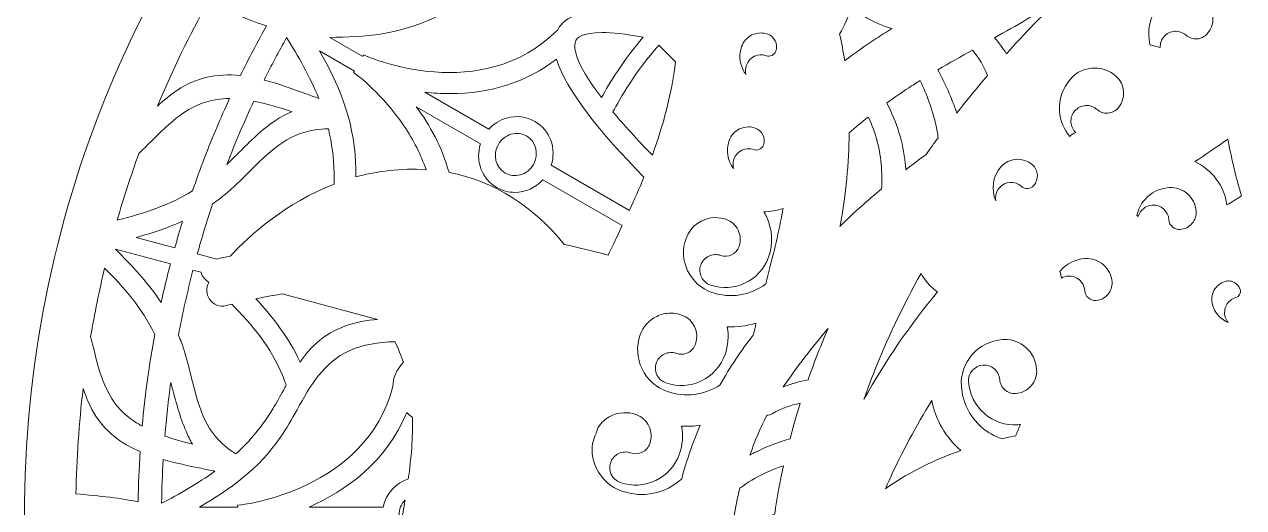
# Model space of a CAD drawing. Header units: millimetres. Extents: x 19 to 1318, y -340 to -7.
# Drawn here: x 1027.2 to 1182.9, y -196.4 to -134.7 of the extents above; entities that cross this region are included whole.
import ezdxf

# ---------------------------------------------------------------- set-up
doc = ezdxf.new("R2010")
doc.units = ezdxf.units.MM
doc.header["$MEASUREMENT"] = 0
doc.layers.add('Layer 1', color=7, linetype='Continuous')

msp = doc.modelspace()

# ---------------------------------------------------------------- linework, layer by layer
at = {"layer": 'Layer 1', "lineweight": 0}
for points, knots in [([(1299.03, -114.94), (1298.65, -114.82), (1298.27, -114.71), (1297.9, -114.6), (1298.4, -114.18), (1298.88, -113.72), (1299.32, -113.23), (1303.83, -108.23), (1303.83, -100.93), (1303.45, -98.53), (1301.95, -89.14), (1297.19, -81.71), (1289.31, -76.44), (1281.82, -71.45), (1273.01, -69.49), (1266.93, -68.71), (1260.98, -67.96), (1253.1, -67.22), (1244.71, -68.08), (1245.27, -66.35), (1246.21, -64.66), (1247.12, -63.01), (1247.7, -61.96), (1248.31, -60.86), (1248.84, -59.73), (1250.38, -56.41), (1251.39, -52.96), (1251.84, -49.47), (1252.86, -41.58), (1250.69, -34.34), (1245.88, -29.59), (1241.45, -25.22), (1234.81, -22.91), (1228.55, -23.59), (1225.95, -23.87), (1219.47, -25.59), (1215.44, -35.51), (1215.44, -35.51), (1214.94, -36.76), (1214.94, -36.76), (1214.94, -36.76), (1214.87, -37.01), (1214.87, -37.01), (1211.16, -33.66), (1206.98, -31.31), (1202.75, -30.22), (1197.54, -28.87), (1183.69, -25.28), (1174.92, -37.03), (1172.57, -40.17), (1171.67, -45.29), (1172.87, -48.7), (1173.58, -50.72), (1174.94, -52.1), (1176.79, -52.68), (1176.79, -52.68), (1177.44, -52.86), (1177.44, -52.86), (1177.44, -52.86), (1179.79, -53.49), (1179.79, -53.49), (1179.79, -53.49), (1179.25, -50.71), (1179.25, -50.71), (1178.94, -49.12), (1179.47, -47.44), (1180.74, -45.99), (1182.31, -44.18), (1184.67, -43.12), (1186.91, -43.22), (1191.01, -43.4), (1195, -46.51), (1197.07, -51.14), (1197.99, -53.2), (1198.61, -55.59), (1198.94, -58.43), (1189.26, -56.38), (1179.29, -55.35), (1169.31, -55.35), (1131.35, -55.35), (1095.66, -70.13), (1068.81, -96.98), (1041.97, -123.82), (1027.19, -159.51), (1027.19, -197.48), (1027.19, -235.44), (1041.97, -271.13), (1068.81, -297.98), (1075.92, -305.08), (1084.2, -311.87), (1092.15, -317.09), (1095.3, -321.64), (1100.14, -325.41), (1105.77, -327.71), (1110.1, -329.48), (1114.72, -330.47), (1119.49, -330.65), (1135.4, -336.59), (1152.16, -339.61), (1169.31, -339.61), (1185.81, -339.61), (1201.98, -336.81), (1217.36, -331.3), (1221.08, -330.75), (1225.06, -329.66), (1228.57, -328.23), (1232, -326.83), (1235.05, -324.79), (1237.65, -322.16), (1249.42, -315.69), (1260.24, -307.55), (1269.81, -297.98), (1296.66, -271.13), (1311.44, -235.44), (1311.44, -197.48), (1311.44, -181.71), (1308.9, -166.26), (1303.88, -151.54), (1303.85, -151.42), (1303.82, -151.3), (1303.79, -151.18), (1306.19, -151.53), (1308.54, -151.08), (1310.48, -149.89), (1313.89, -147.8), (1316.27, -143.84), (1316.84, -139.32), (1317.88, -131.02), (1315.64, -120.05), (1299.03, -114.94)], [0, 0, 0, 0, 1, 1, 1, 2, 2, 2, 3, 3, 3, 4, 4, 4, 5, 5, 5, 6, 6, 6, 7, 7, 7, 8, 8, 8, 9, 9, 9, 10, 10, 10, 11, 11, 11, 12, 12, 12, 13, 13, 13, 14, 14, 14, 15, 15, 15, 16, 16, 16, 17, 17, 17, 18, 18, 18, 19, 19, 19, 20, 20, 20, 21, 21, 21, 22, 22, 22, 23, 23, 23, 24, 24, 24, 25, 25, 25, 26, 26, 26, 27, 27, 27, 28, 28, 28, 29, 29, 29, 30, 30, 30, 31, 31, 31, 32, 32, 32, 33, 33, 33, 34, 34, 34, 35, 35, 35, 36, 36, 36, 37, 37, 37, 38, 38, 38, 39, 39, 39, 40, 40, 40, 41, 41, 41, 42, 42, 42, 43, 43, 43, 43]), ([(1091.3, -128.58), (1091.3, -128.58), (1090.74, -129.2), (1090.74, -129.2), (1090.07, -129.94), (1090.05, -131.03), (1090.68, -131.8), (1091.31, -132.58), (1092.39, -132.77), (1093.24, -132.26), (1093.24, -132.26), (1097.18, -129.93), (1097.18, -129.93), (1098.98, -130.77), (1100.75, -131.9), (1102.49, -133.04), (1098.64, -132.76), (1096.34, -133.5), (1095.31, -135.34), (1085.65, -145.12), (1071.13, -138.83), (1070.98, -138.76), (1070.98, -138.76), (1070.52, -138.55), (1070.52, -138.55), (1070.52, -138.55), (1070.43, -138.77), (1070.43, -138.77), (1070.43, -138.77), (1066.19, -136.32), (1066.19, -136.32), (1070.58, -136.34), (1075.17, -135.91), (1079.6, -133.78), (1080.84, -133.19), (1082.04, -132.48), (1083.19, -131.8), (1085.83, -130.23), (1088.35, -128.74), (1091.3, -128.58)], [0, 0, 0, 0, 1, 1, 1, 2, 2, 2, 3, 3, 3, 4, 4, 4, 5, 5, 5, 6, 6, 6, 7, 7, 7, 8, 8, 8, 9, 9, 9, 10, 10, 10, 11, 11, 11, 12, 12, 12, 13, 13, 13, 13]), ([(1178.29, -135.87), (1177.95, -136.25), (1177.48, -136.48), (1176.97, -136.52), (1176.46, -136.55), (1175.96, -136.38), (1175.58, -136.05), (1175.18, -135.69), (1174.66, -135.52), (1174.13, -135.55), (1173.6, -135.59), (1173.11, -135.83), (1172.76, -136.23), (1172.42, -136.61), (1172.25, -137.1), (1172.27, -137.61), (1171.84, -137.49), (1171.4, -137.38), (1170.97, -137.26), (1170.54, -135.52), (1170.93, -133.61), (1172.2, -132.16), (1173.02, -131.23), (1174.16, -130.76), (1175.3, -130.76), (1176.27, -130.76), (1177.24, -131.09), (1178.02, -131.78), (1179.22, -132.83), (1179.34, -134.67), (1178.29, -135.87)], [0, 0, 0, 0, 1, 1, 1, 2, 2, 2, 3, 3, 3, 4, 4, 4, 5, 5, 5, 6, 6, 6, 7, 7, 7, 8, 8, 8, 9, 9, 9, 10, 10, 10, 10]), ([(1050.66, -131.75), (1053.4, -133.05), (1056.15, -134.25), (1058.12, -134.85), (1056.96, -136.92), (1055.84, -139.05), (1054.78, -141.2), (1051.75, -140.88), (1049.11, -141.49), (1046.74, -143.06), (1045.82, -143.67), (1044.98, -144.37), (1044.18, -145.1), (1046.09, -140.54), (1048.25, -136.08), (1050.66, -131.75)], [0, 0, 0, 0, 1, 1, 1, 2, 2, 2, 3, 3, 3, 4, 4, 4, 5, 5, 5, 5]), ([(1135.99, -136.48), (1134.63, -137.37), (1133.29, -138.31), (1131.97, -139.3), (1131.79, -138.14), (1131.58, -137.02), (1131.32, -135.92), (1131.96, -134.8), (1132.49, -133.6), (1132.9, -132.35), (1133.45, -132.89), (1134.06, -133.37), (1134.72, -133.78), (1135.74, -134.41), (1136.85, -134.89), (1138, -135.2), (1137.29, -135.64), (1136.62, -136.06), (1135.99, -136.48)], [0, 0, 0, 0, 1, 1, 1, 2, 2, 2, 3, 3, 3, 4, 4, 4, 5, 5, 5, 6, 6, 6, 6]), ([(1156.15, -134.62), (1154.95, -135.86), (1153.77, -137.13), (1152.62, -138.42), (1152.17, -137.69), (1151.67, -137.01), (1151.12, -136.37), (1153.86, -134.84), (1156.64, -133.25), (1159.32, -131.49), (1158.24, -132.51), (1157.18, -133.55), (1156.15, -134.62)], [0, 0, 0, 0, 1, 1, 1, 2, 2, 2, 3, 3, 3, 4, 4, 4, 4]), ([(1064.78, -144.11), (1064.23, -143.92), (1063.67, -143.72), (1063.13, -143.52), (1061.38, -142.89), (1059.59, -142.23), (1057.81, -141.77), (1058.73, -139.93), (1059.7, -138.11), (1060.68, -136.36), (1062.12, -138.64), (1063.65, -141.27), (1064.78, -144.11)], [0, 0, 0, 0, 1, 1, 1, 2, 2, 2, 3, 3, 3, 4, 4, 4, 4]), ([(1106.24, -136.31), (1103.73, -139.18), (1101.93, -142.14), (1100.9, -144.01), (1097.3, -139.31), (1097.3, -137.44), (1097.63, -136.73), (1097.78, -136.42), (1098.41, -135.7), (1101.01, -135.7), (1102.25, -135.7), (1103.94, -135.86), (1106.24, -136.31)], [0, 0, 0, 0, 1, 1, 1, 2, 2, 2, 3, 3, 3, 4, 4, 4, 4]), ([(1119.41, -139.88), (1119.27, -140.27), (1119.26, -140.68), (1119.36, -141.07), (1119.21, -140.86), (1119.07, -140.64), (1118.96, -140.4), (1118.52, -139.49), (1118.46, -138.46), (1118.8, -137.51), (1119.03, -136.85), (1119.5, -136.32), (1120.13, -136.02), (1120.49, -135.84), (1120.88, -135.76), (1121.27, -135.76), (1121.56, -135.76), (1121.85, -135.8), (1122.14, -135.9), (1123.02, -136.21), (1123.49, -137.19), (1123.18, -138.07), (1123.09, -138.31), (1122.92, -138.51), (1122.69, -138.62), (1122.46, -138.73), (1122.2, -138.74), (1121.96, -138.66), (1120.92, -138.29), (1119.77, -138.84), (1119.41, -139.88)], [0, 0, 0, 0, 1, 1, 1, 2, 2, 2, 3, 3, 3, 4, 4, 4, 5, 5, 5, 6, 6, 6, 7, 7, 7, 8, 8, 8, 9, 9, 9, 10, 10, 10, 10]), ([(1069.63, -141.1), (1069.66, -141.12), (1072.9, -143.54), (1075.66, -147.62), (1076.91, -149.47), (1077.85, -151.34), (1078.49, -153.22), (1075.27, -153.01), (1072.27, -153.4), (1069.54, -154.15), (1069.53, -153.52), (1069.52, -152.89), (1069.49, -152.25), (1069.24, -146.66), (1067.21, -142.1), (1064.87, -138.03), (1064.87, -138.03), (1069.36, -140.62), (1069.36, -140.62), (1069.36, -140.62), (1069.23, -140.8), (1069.23, -140.8), (1069.23, -140.8), (1069.63, -141.1), (1069.63, -141.1)], [0, 0, 0, 0, 1, 1, 1, 2, 2, 2, 3, 3, 3, 4, 4, 4, 5, 5, 5, 6, 6, 6, 7, 7, 7, 8, 8, 8, 8]), ([(1110.36, -139.46), (1109.87, -143.6), (1108.76, -147.63), (1107.4, -151.37), (1105.45, -149.36), (1103.76, -147.51), (1102.37, -145.84), (1103.24, -144.18), (1105.26, -140.64), (1108.24, -137.33), (1108.24, -137.33), (1110.36, -139.46), (1110.36, -139.46)], [0, 0, 0, 0, 1, 1, 1, 2, 2, 2, 3, 3, 3, 4, 4, 4, 4]), ([(1143.86, -140.47), (1145.32, -139.61), (1146.82, -138.77), (1148.3, -137.94), (1149.13, -138.95), (1149.74, -140.03), (1150.21, -141.18), (1148.87, -142.76), (1147.56, -144.37), (1146.29, -146), (1145.64, -144.03), (1144.76, -142.14), (1143.86, -140.47)], [0, 0, 0, 0, 1, 1, 1, 2, 2, 2, 3, 3, 3, 4, 4, 4, 4]), ([(1106.32, -154.17), (1105.72, -155.64), (1105.1, -157.06), (1104.47, -158.42), (1104.47, -158.42), (1094.48, -152.65), (1094.48, -152.65), (1095.17, -150.51), (1094.32, -148.17), (1092.4, -147.06), (1091.31, -146.42), (1090.02, -146.27), (1088.78, -146.63), (1087.9, -146.89), (1087.13, -147.37), (1086.51, -148.05), (1086.51, -148.05), (1078.32, -143.32), (1078.32, -143.32), (1079.4, -143.44), (1080.47, -143.5), (1081.52, -143.5), (1086.8, -143.5), (1091.38, -142.02), (1095.14, -139.1), (1096.32, -143.03), (1100.8, -148.52), (1106.32, -154.17)], [0, 0, 0, 0, 1, 1, 1, 2, 2, 2, 3, 3, 3, 4, 4, 4, 5, 5, 5, 6, 6, 6, 7, 7, 7, 8, 8, 8, 9, 9, 9, 9]), ([(1166.89, -145.35), (1166.55, -145.73), (1166.09, -145.96), (1165.57, -146), (1165.06, -146.03), (1164.57, -145.86), (1164.18, -145.52), (1163.78, -145.17), (1163.27, -145), (1162.73, -145.03), (1162.2, -145.07), (1161.71, -145.31), (1161.36, -145.71), (1161.01, -146.11), (1160.83, -146.63), (1160.87, -147.16), (1160.9, -147.67), (1161.13, -148.13), (1161.5, -148.48), (1161.19, -148.57), (1160.92, -148.75), (1160.71, -148.97), (1159.95, -148.06), (1159.49, -146.94), (1159.41, -145.74), (1159.32, -144.23), (1159.81, -142.77), (1160.81, -141.64), (1161.62, -140.71), (1162.76, -140.24), (1163.91, -140.24), (1164.87, -140.24), (1165.84, -140.57), (1166.62, -141.26), (1167.82, -142.31), (1167.94, -144.15), (1166.89, -145.35)], [0, 0, 0, 0, 1, 1, 1, 2, 2, 2, 3, 3, 3, 4, 4, 4, 5, 5, 5, 6, 6, 6, 7, 7, 7, 8, 8, 8, 9, 9, 9, 10, 10, 10, 11, 11, 11, 12, 12, 12, 12]), ([(1142.37, -151.28), (1141.47, -151.94), (1140.61, -152.58), (1139.78, -153.22), (1139.76, -152.95), (1139.73, -152.69), (1139.71, -152.44), (1139.44, -149.71), (1138.61, -147.12), (1137.35, -144.7), (1138.27, -144.03), (1139.2, -143.38), (1140.15, -142.77), (1140.63, -142.45), (1141.13, -142.14), (1141.62, -141.82), (1142.47, -143.64), (1143.15, -145.52), (1143.61, -147.47), (1143.74, -148.02), (1143.83, -148.58), (1143.91, -149.14), (1143.39, -149.85), (1142.87, -150.56), (1142.37, -151.28)], [0, 0, 0, 0, 1, 1, 1, 2, 2, 2, 3, 3, 3, 4, 4, 4, 5, 5, 5, 6, 6, 6, 7, 7, 7, 8, 8, 8, 8]), ([(1041.82, -151.14), (1042.32, -150.66), (1042.8, -150.18), (1043.28, -149.7), (1045.81, -147.18), (1048.2, -144.8), (1051.8, -144.26), (1052.3, -144.18), (1052.82, -144.14), (1053.39, -144.14), (1053.39, -144.14), (1053.39, -144.14), (1053.39, -144.14), (1052.79, -145.45), (1052.26, -146.64), (1051.79, -147.75), (1050.68, -150.38), (1049.62, -153.13), (1048.66, -155.94), (1045.75, -157.69), (1042.63, -158.78), (1039.05, -159.66), (1039.88, -156.78), (1040.8, -153.94), (1041.82, -151.14)], [0, 0, 0, 0, 1, 1, 1, 2, 2, 2, 3, 3, 3, 4, 4, 4, 5, 5, 5, 6, 6, 6, 7, 7, 7, 8, 8, 8, 8]), ([(1061.38, -145.82), (1060.65, -146.11), (1059.95, -146.48), (1059.27, -146.93), (1057.51, -148.1), (1056.03, -149.59), (1054.59, -151.03), (1054.09, -151.53), (1053.58, -152.05), (1053.06, -152.55), (1054.12, -149.78), (1055.28, -147.07), (1056.5, -144.46), (1058.1, -144.77), (1059.72, -145.26), (1061.38, -145.82)], [0, 0, 0, 0, 1, 1, 1, 2, 2, 2, 3, 3, 3, 4, 4, 4, 5, 5, 5, 5]), ([(1081.43, -153.58), (1080.53, -150.33), (1078.95, -147.49), (1077.25, -145.18), (1077.25, -145.18), (1085.45, -149.91), (1085.45, -149.91), (1084.76, -152.05), (1085.61, -154.4), (1087.53, -155.5), (1088.22, -155.9), (1089.02, -156.12), (1089.82, -156.12), (1091.18, -156.12), (1092.49, -155.52), (1093.42, -154.51), (1093.42, -154.51), (1103.56, -160.36), (1103.56, -160.36), (1103.56, -160.36), (1102.77, -162.02), (1102.77, -162.02), (1102.44, -162.72), (1102.1, -163.42), (1101.77, -164.12), (1099.84, -163.62), (1097.94, -163.16), (1096.12, -162.76), (1092.33, -157.97), (1087.12, -154.64), (1081.43, -153.58)], [0, 0, 0, 0, 1, 1, 1, 2, 2, 2, 3, 3, 3, 4, 4, 4, 5, 5, 5, 6, 6, 6, 7, 7, 7, 8, 8, 8, 9, 9, 9, 10, 10, 10, 10]), ([(1117.77, -153.06), (1117.02, -152.08), (1116.77, -150.76), (1117.2, -149.51), (1117.43, -148.85), (1117.91, -148.32), (1118.54, -148.02), (1118.9, -147.84), (1119.29, -147.76), (1119.68, -147.76), (1119.97, -147.76), (1120.26, -147.81), (1120.55, -147.91), (1120.97, -148.06), (1121.32, -148.36), (1121.52, -148.77), (1121.71, -149.18), (1121.74, -149.64), (1121.59, -150.07), (1121.5, -150.31), (1121.33, -150.51), (1121.1, -150.62), (1120.86, -150.73), (1120.61, -150.74), (1120.36, -150.66), (1119.32, -150.29), (1118.18, -150.84), (1117.82, -151.88), (1117.68, -152.27), (1117.67, -152.68), (1117.77, -153.06)], [0, 0, 0, 0, 1, 1, 1, 2, 2, 2, 3, 3, 3, 4, 4, 4, 5, 5, 5, 6, 6, 6, 7, 7, 7, 8, 8, 8, 9, 9, 9, 10, 10, 10, 10]), ([(1131.37, -160.48), (1131.39, -160.36), (1131.41, -160.26), (1131.43, -160.15), (1132.13, -156.33), (1132.5, -152.43), (1132.54, -148.53), (1133.34, -147.83), (1134.16, -147.16), (1134.99, -146.5), (1135.95, -148.51), (1136.51, -150.69), (1136.67, -152.92), (1136.74, -153.84), (1136.75, -154.76), (1136.68, -155.68), (1135.79, -156.42), (1134.93, -157.15), (1134.11, -157.88), (1133.18, -158.71), (1132.26, -159.58), (1131.37, -160.48)], [0, 0, 0, 0, 1, 1, 1, 2, 2, 2, 3, 3, 3, 4, 4, 4, 5, 5, 5, 6, 6, 6, 7, 7, 7, 7]), ([(1055.81, -153.57), (1058.34, -151.05), (1060.73, -148.66), (1064.33, -148.13), (1064.86, -148.05), (1065.42, -148.01), (1066.02, -148.01), (1066.46, -149.84), (1066.71, -151.67), (1066.76, -153.6), (1066.78, -154.06), (1066.78, -154.55), (1066.77, -155.06), (1060.55, -157.46), (1055.97, -161.6), (1053.48, -164.26), (1052.92, -164.39), (1052.34, -164.51), (1051.76, -164.63), (1051.76, -164.63), (1049.27, -163.97), (1049.27, -163.97), (1049.86, -161.87), (1050.52, -159.73), (1051.23, -157.6), (1051.79, -157.21), (1052.32, -156.8), (1052.83, -156.38), (1053.89, -155.5), (1054.87, -154.52), (1055.81, -153.57)], [0, 0, 0, 0, 1, 1, 1, 2, 2, 2, 3, 3, 3, 4, 4, 4, 5, 5, 5, 6, 6, 6, 7, 7, 7, 8, 8, 8, 9, 9, 9, 10, 10, 10, 10]), ([(1092.2, -152.57), (1091.82, -153.23), (1091.22, -153.7), (1090.5, -153.89), (1089.85, -154.06), (1089.17, -153.98), (1088.6, -153.65), (1087.37, -152.94), (1086.98, -151.3), (1087.73, -149.99), (1088.1, -149.35), (1088.69, -148.89), (1089.37, -148.69), (1090.04, -148.5), (1090.75, -148.58), (1091.33, -148.91), (1092.56, -149.62), (1092.95, -151.26), (1092.2, -152.57)], [0, 0, 0, 0, 1, 1, 1, 2, 2, 2, 3, 3, 3, 4, 4, 4, 5, 5, 5, 6, 6, 6, 6]), ([(1180.8, -157.73), (1180.45, -155.27), (1178.87, -153.2), (1176.69, -152.19), (1178, -151.32), (1179.46, -150.35), (1180.92, -149.31), (1181.36, -151.75), (1181.94, -154.19), (1182.66, -156.57), (1182.01, -156.97), (1181.4, -157.36), (1180.8, -157.73)], [0, 0, 0, 0, 1, 1, 1, 2, 2, 2, 3, 3, 3, 4, 4, 4, 4]), ([(1156.12, -155.25), (1155.72, -155.7), (1155.02, -155.75), (1154.56, -155.35), (1153.73, -154.62), (1152.47, -154.7), (1151.74, -155.53), (1151.39, -155.93), (1151.21, -156.45), (1151.25, -156.98), (1151.25, -157.05), (1151.26, -157.12), (1151.27, -157.19), (1150.65, -155.79), (1150.85, -154.09), (1151.93, -152.86), (1152.96, -151.68), (1154.76, -151.56), (1155.94, -152.6), (1156.32, -152.93), (1156.55, -153.39), (1156.58, -153.89), (1156.61, -154.39), (1156.45, -154.87), (1156.12, -155.25)], [0, 0, 0, 0, 1, 1, 1, 2, 2, 2, 3, 3, 3, 4, 4, 4, 5, 5, 5, 6, 6, 6, 7, 7, 7, 8, 8, 8, 8]), ([(1176.33, -160.11), (1175.95, -160.55), (1175.41, -160.82), (1174.83, -160.86), (1174.47, -160.89), (1174.12, -160.77), (1173.85, -160.53), (1173.57, -160.3), (1173.41, -159.97), (1173.38, -159.61), (1173.31, -158.51), (1172.35, -157.67), (1171.25, -157.75), (1170.39, -157.81), (1169.7, -158.41), (1169.47, -159.19), (1169.41, -159.14), (1169.35, -159.08), (1169.29, -159.03), (1169.45, -158.32), (1169.79, -157.64), (1170.29, -157.07), (1171.09, -156.15), (1172.19, -155.6), (1173.4, -155.51), (1174.26, -155.45), (1175.1, -155.73), (1175.75, -156.3), (1176.41, -156.87), (1176.8, -157.66), (1176.86, -158.52), (1176.9, -159.1), (1176.72, -159.67), (1176.33, -160.11)], [0, 0, 0, 0, 1, 1, 1, 2, 2, 2, 3, 3, 3, 4, 4, 4, 5, 5, 5, 6, 6, 6, 7, 7, 7, 8, 8, 8, 9, 9, 9, 10, 10, 10, 11, 11, 11, 11]), ([(1115.49, -159.34), (1115.92, -159.34), (1116.36, -159.41), (1116.79, -159.56), (1117.49, -159.8), (1118.05, -160.29), (1118.36, -160.95), (1118.68, -161.61), (1118.72, -162.35), (1118.47, -163.04), (1118.13, -164), (1117.08, -164.5), (1116.12, -164.17), (1115.62, -164), (1115.08, -164.03), (1114.6, -164.26), (1114.12, -164.5), (1113.75, -164.9), (1113.58, -165.41), (1113.4, -165.91), (1113.44, -166.46), (1113.67, -166.94), (1113.9, -167.42), (1114.31, -167.78), (1114.82, -167.95), (1117.84, -169), (1121.17, -167.4), (1122.24, -164.39), (1122.85, -162.68), (1122.75, -160.84), (1121.97, -159.22), (1121.87, -159.01), (1121.76, -158.81), (1121.64, -158.62), (1122.48, -158.58), (1123.3, -158.44), (1124.1, -158.17), (1124.06, -158.38), (1124.03, -158.59), (1123.99, -158.79), (1123.47, -161.6), (1122.73, -164.49), (1122.01, -167.27), (1122.01, -167.27), (1121.88, -167.81), (1121.88, -167.81), (1119.89, -169.3), (1117.35, -169.7), (1115.01, -168.9), (1113.64, -168.42), (1112.54, -167.44), (1111.91, -166.14), (1111.29, -164.84), (1111.21, -163.37), (1111.7, -162), (1111.7, -162), (1111.7, -162), (1111.7, -162), (1112.28, -160.37), (1113.84, -159.34), (1115.49, -159.34)], [0, 0, 0, 0, 1, 1, 1, 2, 2, 2, 3, 3, 3, 4, 4, 4, 5, 5, 5, 6, 6, 6, 7, 7, 7, 8, 8, 8, 9, 9, 9, 10, 10, 10, 11, 11, 11, 12, 12, 12, 13, 13, 13, 14, 14, 14, 15, 15, 15, 16, 16, 16, 17, 17, 17, 18, 18, 18, 19, 19, 19, 20, 20, 20, 20]), ([(1046.4, -163.2), (1046.4, -163.2), (1041.45, -161.87), (1041.45, -161.87), (1043.76, -161.25), (1045.67, -160.58), (1047.4, -159.78), (1047.05, -160.93), (1046.71, -162.07), (1046.4, -163.2)], [0, 0, 0, 0, 1, 1, 1, 2, 2, 2, 3, 3, 3, 3]), ([(1045.84, -165.26), (1045.41, -166.91), (1045.01, -168.56), (1044.65, -170.2), (1042.97, -167.64), (1040.91, -165.41), (1038.82, -163.38), (1038.82, -163.38), (1045.84, -165.26), (1045.84, -165.26)], [0, 0, 0, 0, 1, 1, 1, 2, 2, 2, 3, 3, 3, 3]), ([(1165.58, -169.17), (1165.2, -169.61), (1164.67, -169.88), (1164.08, -169.92), (1163.72, -169.95), (1163.38, -169.83), (1163.1, -169.59), (1162.83, -169.36), (1162.66, -169.03), (1162.64, -168.67), (1162.56, -167.57), (1161.6, -166.74), (1160.5, -166.81), (1160.2, -166.83), (1159.92, -166.92), (1159.68, -167.06), (1159.6, -166.78), (1159.53, -166.5), (1159.47, -166.22), (1159.49, -166.19), (1159.51, -166.16), (1159.54, -166.13), (1160.34, -165.21), (1161.44, -164.66), (1162.66, -164.57), (1163.52, -164.52), (1164.35, -164.79), (1165.01, -165.36), (1165.66, -165.93), (1166.06, -166.72), (1166.12, -167.58), (1166.16, -168.16), (1165.97, -168.73), (1165.58, -169.17)], [0, 0, 0, 0, 1, 1, 1, 2, 2, 2, 3, 3, 3, 4, 4, 4, 5, 5, 5, 6, 6, 6, 7, 7, 7, 8, 8, 8, 9, 9, 9, 10, 10, 10, 11, 11, 11, 11]), ([(1037.43, -165.8), (1039.9, -168.23), (1042.28, -170.97), (1043.84, -174.28), (1043.13, -178.12), (1042.59, -182.05), (1042.23, -185.97), (1041.57, -185.61), (1040.99, -185.22), (1040.46, -184.8), (1037.59, -182.49), (1036.8, -179.25), (1035.97, -175.82), (1035.86, -175.4), (1035.76, -174.97), (1035.65, -174.54), (1036.15, -171.6), (1036.74, -168.69), (1037.43, -165.8)], [0, 0, 0, 0, 1, 1, 1, 2, 2, 2, 3, 3, 3, 4, 4, 4, 5, 5, 5, 6, 6, 6, 6]), ([(1049.75, -166.31), (1049.79, -166.6), (1049.93, -166.87), (1050.17, -167.09), (1050.37, -167.27), (1050.56, -167.45), (1050.76, -167.63), (1050.38, -168.29), (1050.4, -169.12), (1050.83, -169.76), (1051.3, -170.45), (1052.16, -170.78), (1052.97, -170.58), (1052.97, -170.58), (1053.68, -170.4), (1053.68, -170.4), (1056.25, -172.97), (1058.69, -175.9), (1060.16, -179.48), (1060.31, -179.85), (1060.46, -180.26), (1060.63, -180.75), (1060.52, -180.94), (1060.41, -181.14), (1060.31, -181.34), (1059.84, -182.2), (1059.4, -183.01), (1058.93, -183.77), (1057.58, -185.94), (1056.04, -187.83), (1054.21, -189.52), (1053.76, -189.24), (1053.36, -188.96), (1052.99, -188.67), (1052.99, -188.67), (1052.99, -188.67), (1052.99, -188.67), (1050.12, -186.36), (1049.34, -183.12), (1048.5, -179.69), (1048.22, -178.54), (1047.93, -177.36), (1047.56, -176.19), (1047.36, -175.58), (1047.13, -174.97), (1046.87, -174.34), (1047.39, -171.56), (1048.02, -168.77), (1048.72, -166.04), (1048.72, -166.04), (1049.75, -166.31), (1049.75, -166.31)], [0, 0, 0, 0, 1, 1, 1, 2, 2, 2, 3, 3, 3, 4, 4, 4, 5, 5, 5, 6, 6, 6, 7, 7, 7, 8, 8, 8, 9, 9, 9, 10, 10, 10, 11, 11, 11, 12, 12, 12, 13, 13, 13, 14, 14, 14, 15, 15, 15, 16, 16, 16, 17, 17, 17, 17]), ([(1134.43, -182.54), (1134.81, -181.45), (1135.22, -180.37), (1135.64, -179.29), (1137.33, -175), (1139.37, -170.69), (1141.72, -166.46), (1142.09, -167.16), (1142.59, -167.8), (1143.2, -168.33), (1143.2, -168.33), (1143.2, -168.33), (1143.2, -168.33), (1143.4, -168.51), (1143.61, -168.68), (1143.84, -168.83), (1140.35, -173), (1137.2, -177.59), (1134.43, -182.54)], [0, 0, 0, 0, 1, 1, 1, 2, 2, 2, 3, 3, 3, 4, 4, 4, 5, 5, 5, 6, 6, 6, 6]), ([(1182.42, -169.15), (1182.31, -169.35), (1182.14, -169.49), (1181.93, -169.55), (1181.42, -169.7), (1180.99, -170.05), (1180.74, -170.52), (1180.49, -170.99), (1180.43, -171.53), (1180.58, -172.04), (1180.66, -172.3), (1180.79, -172.53), (1180.95, -172.73), (1180.85, -172.69), (1180.75, -172.64), (1180.65, -172.59), (1179.82, -172.14), (1179.22, -171.4), (1178.95, -170.5), (1178.77, -169.88), (1178.84, -169.23), (1179.14, -168.66), (1179.45, -168.09), (1179.96, -167.68), (1180.58, -167.49), (1180.72, -167.45), (1180.87, -167.43), (1181.02, -167.43), (1181.27, -167.43), (1181.52, -167.49), (1181.74, -167.61), (1182.1, -167.81), (1182.37, -168.13), (1182.48, -168.52), (1182.55, -168.74), (1182.52, -168.96), (1182.42, -169.15)], [0, 0, 0, 0, 1, 1, 1, 2, 2, 2, 3, 3, 3, 4, 4, 4, 5, 5, 5, 6, 6, 6, 7, 7, 7, 8, 8, 8, 9, 9, 9, 10, 10, 10, 11, 11, 11, 12, 12, 12, 12]), ([(1072.29, -172.35), (1069.55, -172.57), (1066.79, -173.32), (1064.48, -175.37), (1063.76, -176.01), (1063.09, -176.79), (1062.4, -177.79), (1060.98, -174.72), (1058.96, -172.09), (1056.75, -169.71), (1057.84, -169.49), (1059, -169.27), (1060.13, -169.09), (1060.13, -169.09), (1072.29, -172.35), (1072.29, -172.35)], [0, 0, 0, 0, 1, 1, 1, 2, 2, 2, 3, 3, 3, 4, 4, 4, 5, 5, 5, 5]), ([(1112.91, -175.5), (1112.74, -175.98), (1112.39, -176.38), (1111.93, -176.6), (1111.46, -176.82), (1110.94, -176.85), (1110.45, -176.68), (1109.95, -176.51), (1109.41, -176.53), (1108.92, -176.77), (1108.44, -177), (1108.08, -177.4), (1107.9, -177.91), (1107.54, -178.95), (1108.09, -180.09), (1109.13, -180.46), (1112.21, -181.54), (1115.61, -179.91), (1116.69, -176.82), (1117.09, -175.68), (1117.18, -174.46), (1116.96, -173.29), (1118.21, -173.34), (1119.44, -173.18), (1120.64, -172.83), (1120.53, -173.31), (1120.42, -173.81), (1120.3, -174.34), (1118.73, -176.33), (1117.3, -178.48), (1116.04, -180.72), (1114.05, -182.03), (1111.56, -182.35), (1109.32, -181.56), (1107.89, -181.06), (1106.74, -180.03), (1106.08, -178.66), (1105.43, -177.29), (1105.34, -175.75), (1105.84, -174.32), (1106.21, -173.28), (1106.96, -172.44), (1107.96, -171.96), (1107.96, -171.96), (1107.96, -171.96), (1107.96, -171.96), (1108.53, -171.68), (1109.14, -171.55), (1109.75, -171.55), (1110.21, -171.55), (1110.68, -171.62), (1111.13, -171.78), (1112.65, -172.31), (1113.45, -173.98), (1112.91, -175.5)], [0, 0, 0, 0, 1, 1, 1, 2, 2, 2, 3, 3, 3, 4, 4, 4, 5, 5, 5, 6, 6, 6, 7, 7, 7, 8, 8, 8, 9, 9, 9, 10, 10, 10, 11, 11, 11, 12, 12, 12, 13, 13, 13, 14, 14, 14, 15, 15, 15, 16, 16, 16, 17, 17, 17, 18, 18, 18, 18]), ([(1129.85, -173.51), (1129.41, -174.52), (1129, -175.54), (1128.6, -176.54), (1128.14, -177.72), (1127.7, -178.89), (1127.29, -180.06), (1126.21, -180.24), (1125.13, -180.56), (1124.12, -180.97), (1125.84, -178.41), (1127.87, -175.84), (1129.85, -173.51)], [0, 0, 0, 0, 1, 1, 1, 2, 2, 2, 3, 3, 3, 4, 4, 4, 4]), ([(1068.69, -176.34), (1070.44, -175.55), (1072.43, -175.26), (1074.52, -175.19), (1074.52, -175.2), (1074.53, -175.21), (1074.53, -175.22), (1074.96, -176.07), (1075.31, -176.94), (1075.6, -177.82), (1074.68, -178.79), (1074.25, -179.81), (1074.27, -180.91), (1070.8, -194.14), (1055.07, -196), (1054.92, -196.02), (1054.92, -196.02), (1054.42, -196.07), (1054.42, -196.07), (1054.42, -196.07), (1054.44, -196.3), (1054.44, -196.3), (1054.44, -196.3), (1049.54, -196.3), (1049.54, -196.3), (1053.36, -194.12), (1057.12, -191.45), (1059.9, -187.39), (1059.9, -187.39), (1059.9, -187.39), (1059.9, -187.39), (1060.67, -186.26), (1061.35, -185.05), (1062.01, -183.88), (1063.75, -180.77), (1065.4, -177.83), (1068.69, -176.34)], [0, 0, 0, 0, 1, 1, 1, 2, 2, 2, 3, 3, 3, 4, 4, 4, 5, 5, 5, 6, 6, 6, 7, 7, 7, 8, 8, 8, 9, 9, 9, 10, 10, 10, 11, 11, 11, 12, 12, 12, 12]), ([(1155.79, -180.82), (1155.29, -181.4), (1154.58, -181.76), (1153.81, -181.81), (1153.31, -181.85), (1152.82, -181.68), (1152.43, -181.35), (1152.04, -181.01), (1151.81, -180.55), (1151.78, -180.04), (1151.7, -178.94), (1150.74, -178.11), (1149.64, -178.18), (1148.54, -178.26), (1147.71, -179.22), (1147.79, -180.32), (1147.9, -181.89), (1148.62, -183.33), (1149.81, -184.37), (1151, -185.4), (1152.52, -185.91), (1154.1, -185.8), (1154.21, -185.79), (1154.32, -185.78), (1154.43, -185.77), (1154.21, -186.26), (1154.01, -186.74), (1153.82, -187.21), (1153.24, -187.33), (1152.66, -187.45), (1152.07, -187.58), (1151.11, -187.27), (1150.23, -186.77), (1149.46, -186.1), (1147.94, -184.78), (1147.02, -182.94), (1146.88, -180.93), (1146.77, -179.43), (1147.26, -177.98), (1148.25, -176.84), (1149.24, -175.71), (1150.61, -175.02), (1152.11, -174.92), (1152.21, -174.91), (1152.31, -174.9), (1152.41, -174.9), (1153.39, -174.9), (1154.33, -175.26), (1155.09, -175.91), (1155.92, -176.63), (1156.42, -177.63), (1156.49, -178.73), (1156.55, -179.49), (1156.3, -180.24), (1155.79, -180.82)], [0, 0, 0, 0, 1, 1, 1, 2, 2, 2, 3, 3, 3, 4, 4, 4, 5, 5, 5, 6, 6, 6, 7, 7, 7, 8, 8, 8, 9, 9, 9, 10, 10, 10, 11, 11, 11, 12, 12, 12, 13, 13, 13, 14, 14, 14, 15, 15, 15, 16, 16, 16, 17, 17, 17, 18, 18, 18, 18]), ([(1045.98, -180.76), (1046.49, -182.71), (1047.02, -184.72), (1047.83, -186.63), (1048.07, -187.21), (1048.35, -187.76), (1048.67, -188.27), (1047.52, -187.99), (1046.3, -187.66), (1045.13, -187.25), (1045.32, -184.97), (1045.57, -182.68), (1045.88, -180.4), (1045.92, -180.52), (1045.95, -180.64), (1045.98, -180.76)], [0, 0, 0, 0, 1, 1, 1, 2, 2, 2, 3, 3, 3, 4, 4, 4, 5, 5, 5, 5]), ([(1034.69, -181.17), (1034.88, -181.7), (1035.08, -182.24), (1035.3, -182.76), (1036.56, -185.76), (1038.69, -187.82), (1041.98, -189.23), (1041.84, -191.34), (1041.75, -193.49), (1041.72, -195.65), (1039.71, -195.2), (1036.75, -194.87), (1033.76, -194.63), (1033.85, -190.1), (1034.16, -185.61), (1034.69, -181.17)], [0, 0, 0, 0, 1, 1, 1, 2, 2, 2, 3, 3, 3, 4, 4, 4, 5, 5, 5, 5]), ([(1124.99, -187.59), (1123.33, -188.03), (1121.73, -188.72), (1120.46, -189.35), (1120.25, -189.46), (1120.05, -189.57), (1119.85, -189.68), (1120.47, -187.94), (1121.2, -186.23), (1122.04, -184.57), (1122.25, -184.57), (1122.48, -184.52), (1122.7, -184.39), (1123.83, -183.75), (1125.04, -183.29), (1126.3, -183.05), (1125.82, -184.57), (1125.38, -186.08), (1124.99, -187.59)], [0, 0, 0, 0, 1, 1, 1, 2, 2, 2, 3, 3, 3, 4, 4, 4, 5, 5, 5, 6, 6, 6, 6]), ([(1138.77, -192.9), (1138.23, -193.24), (1137.7, -193.59), (1137.18, -193.96), (1137.33, -193.6), (1137.49, -193.25), (1137.65, -192.9), (1139.27, -189.34), (1141.09, -185.93), (1143.09, -182.72), (1143.59, -185.18), (1144.87, -187.4), (1146.8, -189.09), (1143.91, -190.1), (1141.27, -191.35), (1138.77, -192.9)], [0, 0, 0, 0, 1, 1, 1, 2, 2, 2, 3, 3, 3, 4, 4, 4, 5, 5, 5, 5]), ([(1073.02, -196.3), (1073.02, -196.3), (1063.55, -196.3), (1063.55, -196.3), (1068.22, -194.24), (1073.41, -190.61), (1076.02, -184.24), (1076.24, -184.45), (1076.49, -184.66), (1076.76, -184.87), (1076.83, -187.44), (1076.59, -190.07), (1076.23, -192.71), (1074.64, -193.22), (1073.39, -194.58), (1073.02, -196.3)], [0, 0, 0, 0, 1, 1, 1, 2, 2, 2, 3, 3, 3, 4, 4, 4, 5, 5, 5, 5]), ([(1103.5, -194.27), (1102.07, -193.77), (1100.92, -192.74), (1100.26, -191.37), (1099.78, -190.37), (1099.6, -189.28), (1099.74, -188.2), (1100, -187.43), (1100.24, -186.75), (1100.47, -186.13), (1100.88, -185.49), (1101.45, -184.99), (1102.14, -184.66), (1102.14, -184.66), (1102.14, -184.66), (1102.14, -184.66), (1103.13, -184.18), (1104.26, -184.12), (1105.3, -184.49), (1106.04, -184.75), (1106.63, -185.27), (1106.97, -185.98), (1107.3, -186.68), (1107.35, -187.47), (1107.09, -188.2), (1106.92, -188.69), (1106.57, -189.08), (1106.1, -189.31), (1105.64, -189.53), (1105.11, -189.56), (1104.63, -189.39), (1104.13, -189.21), (1103.58, -189.24), (1103.1, -189.47), (1102.62, -189.7), (1102.25, -190.11), (1102.08, -190.61), (1101.71, -191.65), (1102.26, -192.8), (1103.3, -193.16), (1104.8, -193.69), (1106.41, -193.6), (1107.84, -192.91), (1109.26, -192.23), (1110.34, -191.02), (1110.86, -189.53), (1111.27, -188.37), (1111.36, -187.15), (1111.14, -185.97), (1111.94, -186.02), (1112.72, -185.98), (1113.5, -185.87), (1112.56, -188.08), (1111.77, -190.37), (1111.15, -192.7), (1109.07, -194.6), (1106.16, -195.2), (1103.5, -194.27)], [0, 0, 0, 0, 1, 1, 1, 2, 2, 2, 3, 3, 3, 4, 4, 4, 5, 5, 5, 6, 6, 6, 7, 7, 7, 8, 8, 8, 9, 9, 9, 10, 10, 10, 11, 11, 11, 12, 12, 12, 13, 13, 13, 14, 14, 14, 15, 15, 15, 16, 16, 16, 17, 17, 17, 18, 18, 18, 19, 19, 19, 19]), ([(1049.77, -191.36), (1050.35, -191.48), (1050.94, -191.6), (1051.53, -191.72), (1049.3, -193.34), (1046.89, -194.69), (1044.72, -195.82), (1044.74, -193.97), (1044.81, -192.1), (1044.92, -190.25), (1046.49, -190.69), (1048.15, -191.03), (1049.77, -191.36)], [0, 0, 0, 0, 1, 1, 1, 2, 2, 2, 3, 3, 3, 4, 4, 4, 4]), ([(1117.36, -201.39), (1117.55, -198.87), (1117.95, -196.36), (1118.57, -193.9), (1119.56, -193.15), (1120.63, -192.5), (1121.77, -191.97), (1122.54, -191.61), (1123.34, -191.3), (1124.15, -191.05), (1123.7, -193.1), (1123.33, -195.15), (1123.03, -197.18), (1120.95, -198.32), (1119.04, -199.74), (1117.36, -201.39)], [0, 0, 0, 0, 1, 1, 1, 2, 2, 2, 3, 3, 3, 4, 4, 4, 5, 5, 5, 5]), ([(1075.82, -195.41), (1075.65, -196.45), (1075.47, -197.49), (1075.29, -198.53), (1075.13, -198.18), (1075.04, -197.78), (1075.04, -197.37), (1075.04, -196.6), (1075.34, -195.91), (1075.82, -195.41)], [0, 0, 0, 0, 1, 1, 1, 2, 2, 2, 3, 3, 3, 3])]:
    msp.add_open_spline(points, degree=3, knots=knots, dxfattribs=at)

doc.saveas('drawing.dxf')
